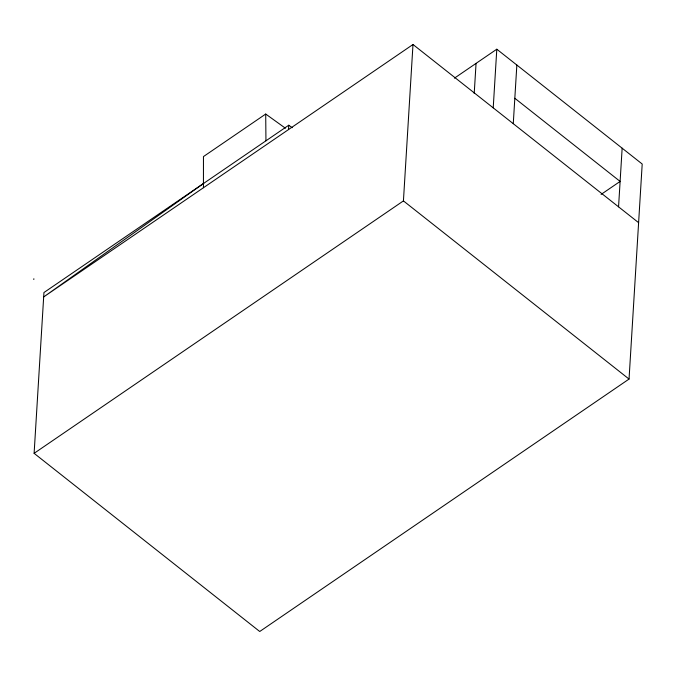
<?xml version="1.0" encoding="UTF-8"?>
<svg xmlns="http://www.w3.org/2000/svg" width="676" height="676" viewBox="0 0 676 676"><rect width="100%" height="100%" fill="white"/><g stroke="black" fill="none" stroke-linecap="round" stroke-linejoin="round"><path stroke-width="1.01" d="M33.8 279.526L33.851 278.732M454.441 78.154L496.801 49.204L642.2 164.023L629.043 379.067L259.728 631.502L34.113 453.326L43.94 292.547L288.77 125.212L292.201 127.671M203.434 187.734L203.459 156.578L265.71 114.041L285.416 128.22M288.508 129.589L288.77 125.212M34.113 453.326L403.428 200.899L412.994 44.498L638.609 222.674M474.214 93.499L476.056 63.383M493.218 107.847L496.801 49.204M513.27 123.691L516.853 65.04M618.557 206.831L622.148 148.188M203.704 183.348L43.678 296.933L412.994 44.498M601.091 194.418L620.112 181.421L514.825 98.273M403.428 200.899L629.043 379.067M265.71 114.041L265.947 140.811"/></g></svg>
